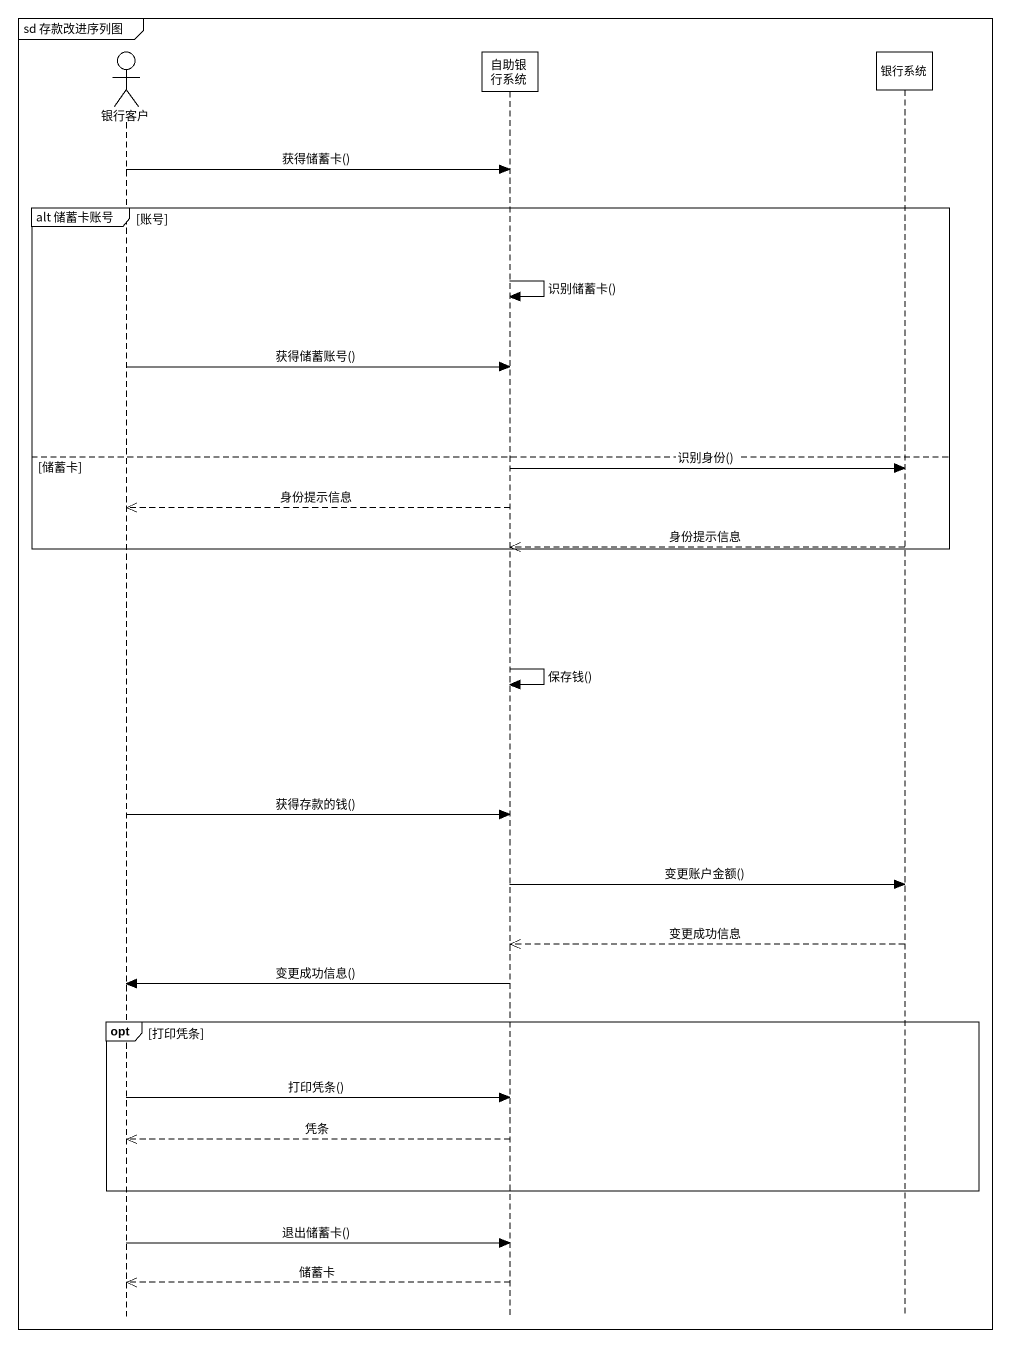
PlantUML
@startuml
mainframe sd 存款改进序列图
hide footbox
actor 银行客户
participant 自助银行系统
participant 银行系统

银行客户 -> 自助银行系统 : 获得储蓄卡()
group alt 储蓄卡账号 [账号]
  自助银行系统 -> 自助银行系统 : 识别储蓄卡()
  银行客户 -> 自助银行系统 : 获得储蓄账号()
else 储蓄卡
  自助银行系统 -> 银行系统 : 识别身份()
  自助银行系统 -->> 银行客户 : 身份提示信息
  银行系统 -->> 自助银行系统 : 身份提示信息
end
自助银行系统 -> 自助银行系统 : 保存钱()
银行客户 -> 自助银行系统 : 获得存款的钱()
自助银行系统 -> 银行系统 : 变更账户金额()
银行系统 -->> 自助银行系统 : 变更成功信息
自助银行系统 -> 银行客户 : 变更成功信息()
opt 打印凭条
  银行客户 -> 自助银行系统 : 打印凭条()
  自助银行系统 -->> 银行客户 : 凭条
end
银行客户 -> 自助银行系统 : 退出储蓄卡()
自助银行系统 -->> 银行客户 : 储蓄卡
@enduml
